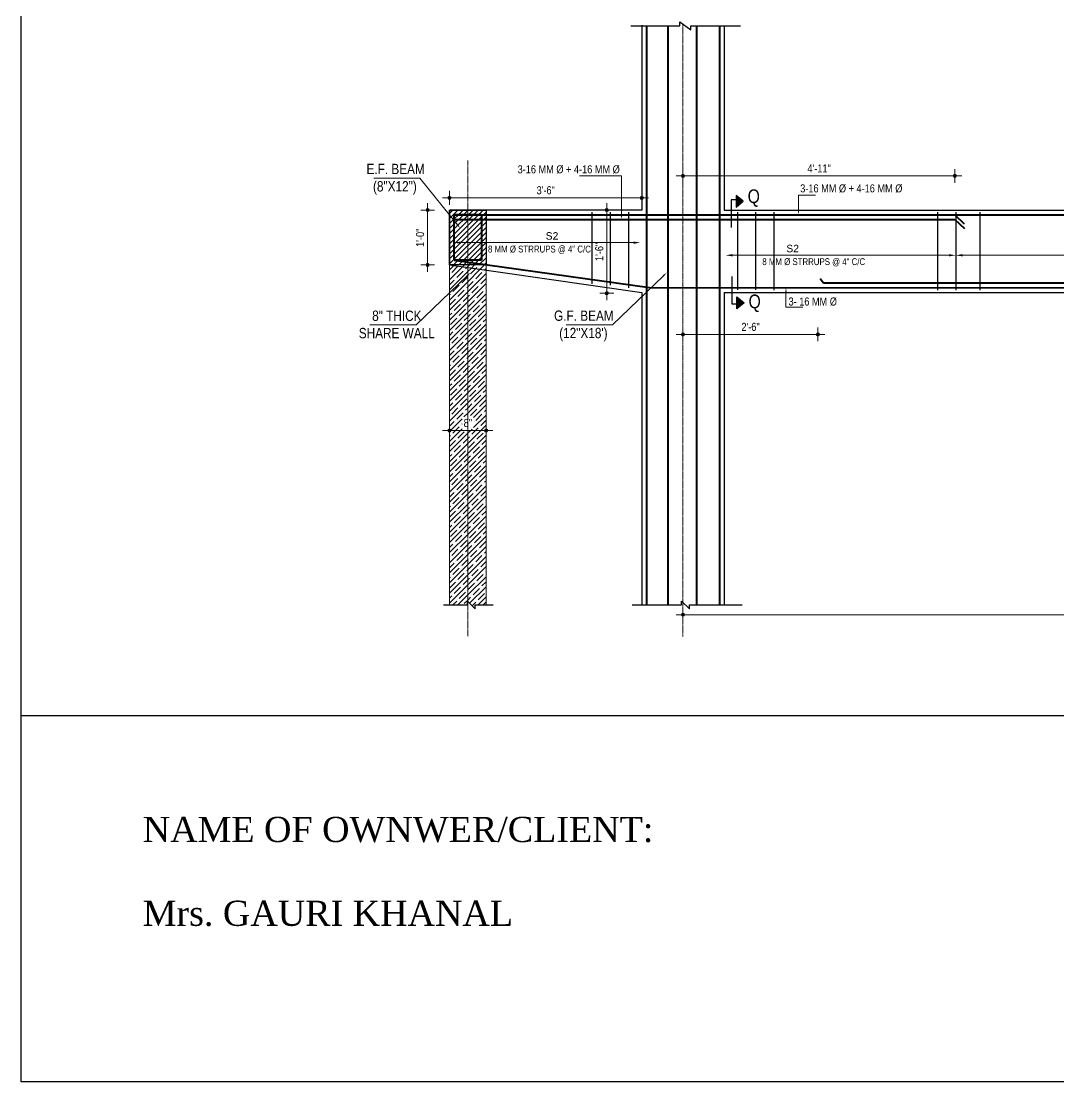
# Model space of a CAD drawing. Header units: inches. Extents: x 57837 to 133168, y 6972 to 27776.
# Drawn here: x 73178 to 74086, y 12664 to 13592 of the extents above; entities that cross this region are included whole.
import ezdxf

# ---------------------------------------------------------------- set-up
doc = ezdxf.new("R2010")
doc.units = ezdxf.units.IN
doc.header["$MEASUREMENT"] = 0
doc.linetypes.add('CENTER', pattern=[2, 1.25, -0.25, 0.25, -0.25])
doc.linetypes.add('CENTER2', pattern=[1.125, 0.75, -0.125, 0.125, -0.125])
for name, color, linetype, lineweight in [('CENTER', 9, 'CENTER', 5), ('DIM', 2, 'Continuous', 13), ('HACTH', 153, 'Continuous', 5), ('ROD', 1, 'Continuous', 40), ('STIRRUPS', 4, 'Continuous', 30)]:
    doc.layers.add(name, color=color, linetype=linetype, lineweight=lineweight)
for name, color, linetype in [('elevation', 3, 'Continuous'), ('text', 255, 'Continuous'), ('walls', 32, 'Continuous')]:
    doc.layers.add(name, color=color, linetype=linetype)
doc.styles.add('Arial', font='arial.ttf', dxfattribs={"height": 6.5})
doc.styles.get("Standard").update_dxf_attribs({"font": 'ARIALN.TTF', "height": 7})

msp = doc.modelspace()

# ---------------------------------------------------------------- hatches: boundary and pattern name
at = {"lineweight": 13}
h = msp.add_hatch(color=256, dxfattribs=at)
edge = h.paths.add_edge_path()
edge.add_arc((73757.06, 13456.79), 1.42, 180, 540)
h = msp.add_hatch(color=256, dxfattribs=at)
edge = h.paths.add_edge_path()
edge.add_arc((73994.88, 13456.79), 1.42, 0, 360)
h = msp.add_hatch(color=256, dxfattribs=at)
edge = h.paths.add_edge_path()
edge.add_arc((73552.86, 13437.62), 1.42, 180, 540)
h = msp.add_hatch(color=256, dxfattribs=at)
edge = h.paths.add_edge_path()
edge.add_arc((73721.06, 13437.62), 1.42, 0, 360)
h = msp.add_hatch(color=256, dxfattribs=at)
edge = h.paths.add_edge_path()
edge.add_arc((73533.73, 13426.97), 1.42, 90, 450)
h = msp.add_hatch(color=256, dxfattribs=at)
edge = h.paths.add_edge_path()
edge.add_arc((73690.45, 13426.97), 1.42, 90, 450)
h = msp.add_hatch(color=256, dxfattribs=at)
edge = h.paths.add_edge_path()
edge.add_arc((73533.73, 13378.97), 1.42, -90, 270)
h = msp.add_hatch(color=256, dxfattribs=at)
edge = h.paths.add_edge_path()
edge.add_arc((73690.45, 13354.16), 1.42, -90, 270)
h = msp.add_hatch(color=256, dxfattribs=at)
edge = h.paths.add_edge_path()
edge.add_arc((73757.06, 13318.16), 1.42, 180, 540)
h = msp.add_hatch(color=256, dxfattribs=at)
edge = h.paths.add_edge_path()
edge.add_arc((73875.11, 13318.16), 1.42, 0, 360)
h = msp.add_hatch(color=256, dxfattribs=at)
edge = h.paths.add_edge_path()
edge.add_arc((73552.86, 13234.1), 1.42, 180, 540)
h = msp.add_hatch(color=256, dxfattribs=at)
edge = h.paths.add_edge_path()
edge.add_arc((73584.86, 13234.1), 1.42, 0, 360)
h = msp.add_hatch(color=256, dxfattribs=at)
edge = h.paths.add_edge_path()
edge.add_arc((73757.06, 13073.02), 1.42, 180, 540)
at = {"layer": 'text'}
for points in [[(73809.73, 13434.58), (73803.48, 13439.81), (73803.48, 13429.35)], [(73810.52, 13345.91), (73804.27, 13340.68), (73804.27, 13351.14)]]:
    msp.add_hatch(color=256, dxfattribs=at).paths.add_polyline_path(points)

# ---------------------------------------------------------------- linework, layer by layer
at = {"color": 1}
for p, q in [((73178.22, 12664.44), (73178.22, 16390.85)), ((76519.17, 12664.44), (73178.22, 12664.44))]:
    msp.add_line(p, q, dxfattribs=at)
for p, q in [((73721.06, 13588.6), (73721.06, 13426.97)), ((73721.06, 13588.6), (73721.06, 13426.97)), ((73721.06, 13588.23), (73721.06, 13426.97)), ((73793.06, 13588.23), (73793.06, 13426.97)), ((73552.86, 13426.97), (73584.86, 13426.97)), ((73552.86, 13378.97), (73552.86, 13426.97)), ((73552.86, 13423.99), (73555.85, 13426.97)), ((73552.86, 13419.57), (73560.27, 13426.97)), ((73552.86, 13415.15), (73564.69, 13426.97)), ((73552.86, 13410.73), (73569.1, 13426.97)), ((73552.86, 13406.31), (73573.52, 13426.97)), ((73552.86, 13401.89), (73577.94, 13426.97)), ((73552.86, 13397.47), (73582.36, 13426.97)), ((73721.06, 13426.97), (73552.86, 13426.97)), ((73552.86, 13426.97), (73552.86, 13378.97)), ((73552.86, 13393.05), (73584.86, 13425.05)), ((73584.86, 13426.97), (73584.86, 13378.97)), ((73793.06, 13426.97), (73840.93, 13426.97)), ((73840.93, 13426.97), (74512.16, 13426.97)), ((73552.86, 13388.63), (73584.86, 13420.63)), ((73552.86, 13384.21), (73584.86, 13416.21)), ((73552.86, 13379.79), (73584.86, 13411.79)), ((73556.46, 13378.97), (73584.86, 13407.37)), ((73560.88, 13378.97), (73584.86, 13402.95)), ((73565.3, 13378.97), (73584.86, 13398.53)), ((73569.72, 13378.97), (73584.86, 13394.11)), ((73574.14, 13378.97), (73584.86, 13389.69)), ((73552.86, 13378.97), (73721.06, 13354.97)), ((73584.86, 13378.97), (73552.86, 13378.97)), ((73578.56, 13378.97), (73584.86, 13385.27)), ((73582.98, 13378.97), (73584.86, 13380.86)), ((73552.86, 13355.34), (73552.86, 13355.34)), ((73552.86, 13355.34), (73552.86, 13354.97)), ((73721.06, 13354.97), (73721.06, 13081.62)), ((73793.06, 13354.97), (74512.16, 13354.97)), ((73793.06, 13354.97), (73793.06, 13081.62)), ((73178.22, 12984.88), (76519.17, 12984.88))]:
    msp.add_line(p, q)
at = {"lineweight": 13}
for p, q in [((73757.06, 13450.79), (73757.06, 13462.79)), ((73994.88, 13462.79), (73994.88, 13450.79)), ((73763.06, 13456.79), (73751.06, 13456.79)), ((73988.88, 13456.79), (74000.88, 13456.79)), ((73552.86, 13431.62), (73552.86, 13443.62)), ((73721.06, 13443.62), (73721.06, 13431.62)), ((73533.73, 13420.97), (73533.73, 13432.97)), ((73558.86, 13437.62), (73546.86, 13437.62)), ((73690.45, 13420.97), (73690.45, 13432.97)), ((73715.06, 13437.62), (73727.06, 13437.62)), ((73527.73, 13426.97), (73539.73, 13426.97)), ((73684.45, 13426.97), (73696.45, 13426.97)), ((73539.73, 13378.97), (73527.73, 13378.97)), ((73533.73, 13384.97), (73533.73, 13372.97)), ((73690.45, 13360.16), (73690.45, 13348.16)), ((73696.45, 13354.16), (73684.45, 13354.16)), ((73757.06, 13312.16), (73757.06, 13324.16)), ((73875.11, 13324.16), (73875.11, 13312.16)), ((73763.06, 13318.16), (73751.06, 13318.16)), ((73869.11, 13318.16), (73881.11, 13318.16)), ((73552.86, 13228.1), (73552.86, 13240.1)), ((73584.86, 13240.1), (73584.86, 13228.1)), ((73558.86, 13234.1), (73546.86, 13234.1)), ((73578.86, 13234.1), (73590.86, 13234.1)), ((73763.06, 13073.02), (73751.06, 13073.02)), ((73757.06, 13067.02), (73757.06, 13079.02))]:
    msp.add_line(p, q, dxfattribs=at)
for centre in [(73757.06, 13456.79), (73994.88, 13456.79), (73552.86, 13437.62), (73721.06, 13437.62), (73533.73, 13426.97), (73690.45, 13426.97), (73533.73, 13378.97), (73690.45, 13354.16), (73757.06, 13318.16), (73875.11, 13318.16), (73552.86, 13234.1), (73584.86, 13234.1), (73757.06, 13073.02)]:
    msp.add_circle(centre, 1.42, dxfattribs=at)
at = {"layer": 'CENTER', "linetype": 'CENTER2', "lineweight": 5}
for p, q in [((73757.06, 13589.59), (73757.06, 13053.85)), ((73568.86, 13470.21), (73568.86, 13053.98))]:
    msp.add_line(p, q, dxfattribs=at)
at = {"layer": 'DIM', "lineweight": 13}
for p, q in [((73527.02, 13454.77), (73486.52, 13454.77)), ((73559.71, 13414.16), (73527.02, 13454.77)), ((73568.36, 13369.44), (73523.78, 13326.52)), ((73740.02, 13369.52), (73695.44, 13326.6)), ((73523.78, 13326.52), (73483.28, 13326.52)), ((73695.44, 13326.6), (73654.94, 13326.6))]:
    msp.add_line(p, q, dxfattribs=at)
at = {"layer": 'DIM', "ltscale": 3}
for p, q in [((73703.34, 13456.78), (73666.68, 13456.78)), ((73703.34, 13456.78), (73666.68, 13456.78)), ((73703.32, 13426.79), (73703.34, 13456.78)), ((73703.34, 13422.99), (73703.34, 13456.78)), ((73847.16, 13355), (73847.16, 13341.99)), ((73847.16, 13341.99), (73862, 13341.99))]:
    msp.add_line(p, q, dxfattribs=at)
at = {"layer": 'DIM'}
for p, q in [((73761.06, 13456.79), (73990.88, 13456.79)), ((73556.86, 13437.62), (73717.06, 13437.62)), ((73533.73, 13422.97), (73533.73, 13382.97)), ((73690.45, 13422.97), (73690.45, 13358.16)), ((73761.06, 13318.16), (73871.11, 13318.16)), ((73556.86, 13234.1), (73580.86, 13234.1)), ((74544.16, 13073.02), (73761.06, 13073.02))]:
    msp.add_line(p, q, dxfattribs=at)
at = {"layer": 'DIM', "ltscale": 3, "extrusion": (0, 0, -1)}
for p, q in [((73858.16, 13427.09), (73858.16, 13440.09)), ((73858.16, 13440.09), (73873, 13440.09))]:
    msp.add_line(p, q, dxfattribs=at)
at = {"layer": 'DIM', "lineweight": 9}
for p, q in [((73713.68, 13398.43), (73562.86, 13398.43)), ((73800.44, 13387.39), (73989.63, 13387.39)), ((74001.63, 13387.39), (74303.59, 13387.39))]:
    msp.add_line(p, q, dxfattribs=at)
at = {"layer": 'DIM', "ltscale": 3}
for points in [[(73703.99, 13426.79), (73703.32, 13422.79), (73702.66, 13426.79)], [(73704.01, 13422.99), (73703.34, 13418.99), (73702.68, 13422.99)], [(73846.5, 13355), (73847.16, 13359), (73847.83, 13355)]]:
    msp.add_solid(points, dxfattribs=at)
at = {"layer": 'DIM', "ltscale": 3, "extrusion": (0, 0, -1)}
msp.add_solid([(-73857.5, 13427.09), (-73858.16, 13423.09), (-73858.83, 13427.09)], dxfattribs=at)
at = {"layer": 'DIM', "lineweight": 13}
for points in [[(73560.23, 13414.58), (73562.22, 13411.05), (73559.19, 13413.74)], [(73567.9, 13369.92), (73571.24, 13372.22), (73568.82, 13368.96)], [(73739.56, 13370), (73742.9, 13372.29), (73740.48, 13369.04)]]:
    msp.add_solid(points, dxfattribs=at)
at = {"layer": 'DIM'}
for points in [[(73562.86, 13399.43), (73562.86, 13397.43), (73556.86, 13398.43)], [(73713.68, 13399.43), (73713.68, 13397.43), (73719.68, 13398.43)], [(73800.44, 13388.39), (73800.44, 13386.39), (73794.44, 13387.39)], [(73989.63, 13388.39), (73989.63, 13386.39), (73995.63, 13387.39)], [(74001.63, 13388.39), (74001.63, 13386.39), (73995.63, 13387.39)]]:
    msp.add_solid(points, dxfattribs=at)
at = {"layer": 'elevation'}
for p, q in [((73721.06, 13588.6), (73721.06, 13427.33)), ((73721.06, 13588.23), (73721.06, 13426.97))]:
    msp.add_line(p, q, dxfattribs=at)
at = {"layer": 'HACTH'}
for p, q in [((73552.86, 13378.97), (73552.86, 13081.62)), ((73552.86, 13374.77), (73556.53, 13378.44)), ((73552.86, 13365.94), (73564.27, 13377.34)), ((73554.75, 13372.24), (73560.28, 13377.77)), ((73556.53, 13378.44), (73557.06, 13378.97)), ((73561.38, 13378.87), (73561.38, 13378.87)), ((73564.27, 13377.34), (73565.9, 13378.97)), ((73568.14, 13376.79), (73568.86, 13377.52)), ((73568.86, 13377.52), (73570.32, 13378.97)), ((73572, 13376.24), (73574.74, 13378.97)), ((73577.95, 13377.77), (73577.95, 13377.77)), ((73579.06, 13378.87), (73579.15, 13378.97)), ((73579.74, 13375.13), (73583.57, 13378.97)), ((73584.86, 13378.97), (73584.86, 13081.62)), ((73552.86, 13357.1), (73568.86, 13373.1)), ((73553.65, 13371.14), (73553.65, 13371.14)), ((73559.17, 13367.82), (73564.7, 13373.35)), ((73563.59, 13363.4), (73568.86, 13368.68)), ((73565.8, 13374.45), (73565.8, 13374.45)), ((73566.91, 13375.56), (73568.14, 13376.79)), ((73568.86, 13373.1), (73572, 13376.24)), ((73568.86, 13364.26), (73579.74, 13375.13)), ((73568.86, 13355.42), (73584.86, 13371.42)), ((73568.86, 13368.68), (73569.11, 13368.93)), ((73570.22, 13370.03), (73570.22, 13370.03)), ((73571.32, 13371.14), (73575.87, 13375.69)), ((73575.74, 13366.72), (73581.27, 13372.24)), ((73575.87, 13375.69), (73576.85, 13376.66)), ((73582.37, 13373.35), (73582.37, 13373.35)), ((73583.48, 13374.45), (73583.61, 13374.58)), ((73583.61, 13374.58), (73584.86, 13375.84)), ((73552.86, 13361.52), (73556.96, 13365.61)), ((73552.86, 13348.26), (73568.86, 13364.26)), ((73555.86, 13355.67), (73561.38, 13361.19)), ((73558.07, 13366.72), (73558.07, 13366.72)), ((73562.49, 13362.3), (73562.49, 13362.3)), ((73568.01, 13358.98), (73568.86, 13359.84)), ((73568.86, 13359.84), (73573.53, 13364.51)), ((73568.86, 13346.58), (73584.86, 13362.58)), ((73572.43, 13354.57), (73577.95, 13360.09)), ((73574.64, 13365.61), (73574.64, 13365.61)), ((73579.06, 13361.19), (73579.06, 13361.19)), ((73580.16, 13362.3), (73584.86, 13367)), ((73552.86, 13339.42), (73568.86, 13355.42)), ((73552.86, 13352.68), (73553.65, 13353.46)), ((73554.75, 13354.57), (73554.75, 13354.57)), ((73559.17, 13350.15), (73559.17, 13350.15)), ((73560.28, 13351.25), (73565.8, 13356.77)), ((73564.7, 13346.83), (73568.86, 13351)), ((73566.91, 13357.88), (73566.91, 13357.88)), ((73568.86, 13337.74), (73584.86, 13353.74)), ((73568.86, 13351), (73570.22, 13352.36)), ((73571.32, 13353.46), (73571.32, 13353.46)), ((73576.85, 13350.15), (73582.37, 13355.67)), ((73583.48, 13356.77), (73583.48, 13356.77)), ((73584.58, 13357.88), (73584.86, 13358.16)), ((73552.86, 13343.84), (73558.07, 13349.04)), ((73552.86, 13330.58), (73568.86, 13346.58)), ((73556.96, 13339.1), (73562.49, 13344.62)), ((73561.38, 13334.68), (73566.91, 13340.2)), ((73563.59, 13345.73), (73563.59, 13345.73)), ((73568.01, 13341.31), (73568.01, 13341.31)), ((73568.86, 13328.9), (73584.86, 13344.9)), ((73569.11, 13342.41), (73574.64, 13347.94)), ((73573.53, 13337.99), (73579.06, 13343.52)), ((73575.74, 13349.04), (73575.74, 13349.04)), ((73580.16, 13344.62), (73580.16, 13344.62)), ((73581.27, 13345.73), (73584.86, 13349.32)), ((73584.58, 13340.2), (73584.58, 13340.2)), ((73552.86, 13321.74), (73568.86, 13337.74)), ((73552.86, 13335), (73554.75, 13336.89)), ((73553.65, 13326.94), (73559.17, 13332.47)), ((73555.86, 13337.99), (73555.86, 13337.99)), ((73560.28, 13333.57), (73560.28, 13333.57)), ((73565.8, 13330.26), (73568.86, 13333.32)), ((73568.86, 13320.06), (73584.86, 13336.06)), ((73568.86, 13333.32), (73571.32, 13335.78)), ((73570.22, 13325.84), (73575.74, 13331.36)), ((73572.43, 13336.89), (73572.43, 13336.89)), ((73576.85, 13332.47), (73576.85, 13332.47)), ((73577.95, 13333.57), (73583.48, 13339.1)), ((73582.37, 13329.15), (73584.86, 13331.64)), ((73552.86, 13312.9), (73568.86, 13328.9)), ((73558.07, 13322.52), (73563.59, 13328.05)), ((73562.49, 13318.11), (73568.01, 13323.63)), ((73564.7, 13329.15), (73564.7, 13329.15)), ((73568.86, 13311.22), (73584.86, 13327.22)), ((73569.11, 13324.73), (73569.11, 13324.73)), ((73574.64, 13321.42), (73580.16, 13326.94)), ((73579.06, 13317), (73584.58, 13322.52)), ((73581.27, 13328.05), (73581.27, 13328.05)), ((73552.86, 13317.32), (73555.86, 13320.31)), ((73552.86, 13304.06), (73568.86, 13320.06)), ((73554.75, 13310.37), (73560.28, 13315.9)), ((73556.96, 13321.42), (73556.96, 13321.42)), ((73561.38, 13317), (73561.38, 13317)), ((73565.8, 13312.58), (73565.8, 13312.58)), ((73566.91, 13313.69), (73568.86, 13315.64)), ((73568.86, 13315.64), (73572.43, 13319.21)), ((73568.86, 13302.39), (73584.86, 13318.39)), ((73571.32, 13309.27), (73576.85, 13314.79)), ((73573.53, 13320.31), (73573.53, 13320.31)), ((73577.95, 13315.9), (73577.95, 13315.9)), ((73583.48, 13312.58), (73584.86, 13313.97)), ((73552.86, 13295.22), (73568.86, 13311.22)), ((73552.86, 13299.64), (73556.96, 13303.74)), ((73553.65, 13309.27), (73553.65, 13309.27)), ((73558.07, 13304.85), (73558.07, 13304.85)), ((73559.17, 13305.95), (73564.7, 13311.48)), ((73563.59, 13301.53), (73568.86, 13306.81)), ((73568.86, 13293.55), (73584.86, 13309.55)), ((73568.86, 13306.81), (73569.11, 13307.06)), ((73570.22, 13308.16), (73570.22, 13308.16)), ((73574.64, 13303.74), (73574.64, 13303.74)), ((73575.74, 13304.85), (73581.27, 13310.37)), ((73580.16, 13300.43), (73584.86, 13305.13)), ((73582.37, 13311.48), (73582.37, 13311.48)), ((73552.86, 13286.39), (73568.86, 13302.39)), ((73555.86, 13293.8), (73561.38, 13299.32)), ((73560.28, 13289.38), (73565.8, 13294.9)), ((73562.49, 13300.43), (73562.49, 13300.43)), ((73566.91, 13296.01), (73566.91, 13296.01)), ((73568.01, 13297.11), (73568.86, 13297.97)), ((73568.86, 13297.97), (73573.53, 13302.64)), ((73568.86, 13284.71), (73584.86, 13300.71)), ((73572.43, 13292.69), (73577.95, 13298.22)), ((73576.85, 13288.27), (73582.37, 13293.8)), ((73579.06, 13299.32), (73579.06, 13299.32)), ((73583.48, 13294.9), (73583.48, 13294.9)), ((73584.58, 13296.01), (73584.86, 13296.29)), ((73552.86, 13277.55), (73568.86, 13293.55)), ((73552.86, 13290.81), (73553.65, 13291.59)), ((73552.86, 13281.97), (73558.07, 13287.17)), ((73552.86, 13268.71), (73568.86, 13284.71)), ((73554.75, 13292.69), (73554.75, 13292.69)), ((73559.17, 13288.27), (73559.17, 13288.27)), ((73564.7, 13284.96), (73568.86, 13289.13)), ((73568.86, 13275.87), (73584.86, 13291.87)), ((73568.86, 13289.13), (73570.22, 13290.48)), ((73569.11, 13280.54), (73574.64, 13286.06)), ((73571.32, 13291.59), (73571.32, 13291.59)), ((73575.74, 13287.17), (73575.74, 13287.17)), ((73581.27, 13283.85), (73584.86, 13287.45)), ((73552.86, 13259.87), (73568.86, 13275.87)), ((73555.86, 13276.12), (73555.86, 13276.12)), ((73556.96, 13277.23), (73562.49, 13282.75)), ((73561.38, 13272.81), (73566.91, 13278.33)), ((73563.59, 13283.85), (73563.59, 13283.85)), ((73568.01, 13279.44), (73568.01, 13279.44)), ((73568.86, 13267.03), (73584.86, 13283.03)), ((73573.53, 13276.12), (73579.06, 13281.64)), ((73577.95, 13271.7), (73583.48, 13277.23)), ((73580.16, 13282.75), (73580.16, 13282.75)), ((73584.58, 13278.33), (73584.58, 13278.33)), ((73552.86, 13273.13), (73554.75, 13275.02)), ((73552.86, 13251.03), (73568.86, 13267.03)), ((73553.65, 13265.07), (73559.17, 13270.6)), ((73558.07, 13260.65), (73563.59, 13266.18)), ((73560.28, 13271.7), (73560.28, 13271.7)), ((73564.7, 13267.28), (73564.7, 13267.28)), ((73565.8, 13268.39), (73568.86, 13271.45)), ((73568.86, 13258.19), (73584.86, 13274.19)), ((73568.86, 13271.45), (73571.32, 13273.91)), ((73570.22, 13263.97), (73575.74, 13269.49)), ((73572.43, 13275.02), (73572.43, 13275.02)), ((73576.85, 13270.6), (73576.85, 13270.6)), ((73581.27, 13266.18), (73581.27, 13266.18)), ((73582.37, 13267.28), (73584.86, 13269.77)), ((73552.86, 13255.45), (73555.86, 13258.44)), ((73552.86, 13242.19), (73568.86, 13258.19)), ((73556.96, 13259.55), (73556.96, 13259.55)), ((73562.49, 13256.23), (73568.01, 13261.76)), ((73568.86, 13249.35), (73584.86, 13265.35)), ((73568.86, 13253.77), (73572.43, 13257.34)), ((73569.11, 13262.86), (73569.11, 13262.86)), ((73573.53, 13258.44), (73573.53, 13258.44)), ((73574.64, 13259.55), (73580.16, 13265.07)), ((73579.06, 13255.13), (73584.58, 13260.65)), ((73553.65, 13247.39), (73553.65, 13247.39)), ((73554.75, 13248.5), (73560.28, 13254.02)), ((73559.17, 13244.08), (73564.7, 13249.6)), ((73561.38, 13255.13), (73561.38, 13255.13)), ((73565.51, 13246), (73568.86, 13249.35)), ((73565.8, 13250.71), (73565.8, 13250.71)), ((73566.91, 13251.81), (73568.86, 13253.77)), ((73571.32, 13247.39), (73576.85, 13252.92)), ((73573.92, 13245.57), (73584.86, 13256.51)), ((73573.92, 13236.73), (73584.86, 13247.68)), ((73575.74, 13242.97), (73581.27, 13248.5)), ((73577.95, 13254.02), (73577.95, 13254.02)), ((73582.37, 13249.6), (73582.37, 13249.6)), ((73583.48, 13250.71), (73584.86, 13252.09)), ((73552.86, 13233.35), (73563.81, 13244.3)), ((73552.86, 13237.77), (73556.96, 13241.87)), ((73558.07, 13242.97), (73558.07, 13242.97)), ((73562.49, 13238.56), (73562.49, 13238.56)), ((73563.59, 13239.66), (73563.81, 13239.88)), ((73568.86, 13222.84), (73584.86, 13238.84)), ((73570.22, 13246.29), (73570.22, 13246.29)), ((73574.64, 13241.87), (73574.64, 13241.87)), ((73580.16, 13238.56), (73584.86, 13243.26)), ((73552.86, 13224.51), (73563.81, 13235.46)), ((73552.86, 13215.68), (73568.86, 13231.68)), ((73552.86, 13228.93), (73553.65, 13229.72)), ((73554.75, 13230.82), (73554.75, 13230.82)), ((73555.86, 13231.93), (73561.38, 13237.45)), ((73560.28, 13227.51), (73565.8, 13233.03)), ((73566.91, 13234.14), (73566.91, 13234.14)), ((73568.01, 13235.24), (73568.12, 13235.35)), ((73568.86, 13231.68), (73572.54, 13235.35)), ((73568.86, 13214), (73584.86, 13230)), ((73571.32, 13229.72), (73571.32, 13229.72)), ((73572.43, 13230.82), (73577.95, 13236.35)), ((73576.85, 13226.4), (73582.37, 13231.93)), ((73579.06, 13237.45), (73579.06, 13237.45)), ((73583.48, 13233.03), (73583.48, 13233.03)), ((73584.58, 13234.14), (73584.86, 13234.42)), ((73552.86, 13220.09), (73558.07, 13225.3)), ((73552.86, 13206.84), (73568.86, 13222.84)), ((73556.96, 13215.35), (73562.49, 13220.88)), ((73559.17, 13226.4), (73559.17, 13226.4)), ((73563.59, 13221.98), (73563.59, 13221.98)), ((73564.7, 13223.09), (73568.86, 13227.26)), ((73568.86, 13227.26), (73570.22, 13228.61)), ((73568.86, 13205.16), (73584.86, 13221.16)), ((73569.11, 13218.67), (73574.64, 13224.19)), ((73573.53, 13214.25), (73579.06, 13219.77)), ((73575.74, 13225.3), (73575.74, 13225.3)), ((73580.16, 13220.88), (73580.16, 13220.88)), ((73581.27, 13221.98), (73584.86, 13225.58)), ((73552.86, 13198), (73568.86, 13214)), ((73552.86, 13211.26), (73554.75, 13213.14)), ((73555.86, 13214.25), (73555.86, 13214.25)), ((73561.38, 13210.93), (73566.91, 13216.46)), ((73568.01, 13217.56), (73568.01, 13217.56)), ((73568.86, 13196.32), (73584.86, 13212.32)), ((73568.86, 13209.58), (73571.32, 13212.04)), ((73572.43, 13213.14), (73572.43, 13213.14)), ((73577.95, 13209.83), (73583.48, 13215.35)), ((73584.58, 13216.46), (73584.58, 13216.46)), ((73552.86, 13189.16), (73568.86, 13205.16)), ((73553.65, 13203.2), (73559.17, 13208.72)), ((73558.07, 13198.78), (73563.59, 13204.31)), ((73560.28, 13209.83), (73560.28, 13209.83)), ((73564.7, 13205.41), (73564.7, 13205.41)), ((73565.8, 13206.51), (73568.86, 13209.58)), ((73568.86, 13187.48), (73584.86, 13203.48)), ((73569.11, 13200.99), (73569.11, 13200.99)), ((73570.22, 13202.1), (73575.74, 13207.62)), ((73574.64, 13197.68), (73580.16, 13203.2)), ((73576.85, 13208.72), (73576.85, 13208.72)), ((73581.27, 13204.31), (73581.27, 13204.31)), ((73582.37, 13205.41), (73584.86, 13207.9)), ((73552.86, 13193.58), (73555.86, 13196.57)), ((73552.86, 13180.32), (73568.86, 13196.32)), ((73554.75, 13186.63), (73560.28, 13192.15)), ((73556.96, 13197.68), (73556.96, 13197.68)), ((73561.38, 13193.26), (73561.38, 13193.26)), ((73562.49, 13194.36), (73568.01, 13199.89)), ((73566.91, 13189.94), (73568.86, 13191.9)), ((73568.86, 13191.9), (73572.43, 13195.47)), ((73568.86, 13178.64), (73584.86, 13194.64)), ((73573.53, 13196.57), (73573.53, 13196.57)), ((73577.95, 13192.15), (73577.95, 13192.15)), ((73579.06, 13193.26), (73584.58, 13198.78)), ((73552.86, 13171.48), (73568.86, 13187.48)), ((73553.65, 13185.52), (73553.65, 13185.52)), ((73559.17, 13182.21), (73564.7, 13187.73)), ((73563.59, 13177.79), (73568.86, 13183.06)), ((73565.8, 13188.84), (73565.8, 13188.84)), ((73568.86, 13169.8), (73584.86, 13185.8)), ((73568.86, 13183.06), (73569.11, 13183.31)), ((73570.22, 13184.42), (73570.22, 13184.42)), ((73571.32, 13185.52), (73576.85, 13191.05)), ((73575.74, 13181.1), (73581.27, 13186.63)), ((73582.37, 13187.73), (73582.37, 13187.73)), ((73583.48, 13188.84), (73584.86, 13190.22)), ((73552.86, 13175.9), (73556.96, 13180)), ((73552.86, 13162.64), (73568.86, 13178.64)), ((73555.86, 13170.05), (73561.38, 13175.58)), ((73558.07, 13181.1), (73558.07, 13181.1)), ((73562.49, 13176.68), (73562.49, 13176.68)), ((73568.01, 13173.37), (73568.86, 13174.22)), ((73568.86, 13174.22), (73573.53, 13178.89)), ((73568.86, 13160.96), (73584.86, 13176.96)), ((73572.43, 13168.95), (73577.95, 13174.47)), ((73574.64, 13180), (73574.64, 13180)), ((73579.06, 13175.58), (73579.06, 13175.58)), ((73580.16, 13176.68), (73584.86, 13181.38)), ((73552.86, 13153.8), (73568.86, 13169.8)), ((73552.86, 13167.06), (73553.65, 13167.84)), ((73554.75, 13168.95), (73554.75, 13168.95)), ((73559.17, 13164.53), (73559.17, 13164.53)), ((73560.28, 13165.64), (73565.8, 13171.16)), ((73564.7, 13161.22), (73568.86, 13165.38)), ((73566.91, 13172.26), (73566.91, 13172.26)), ((73568.86, 13152.13), (73584.86, 13168.13)), ((73568.86, 13165.38), (73570.22, 13166.74)), ((73571.32, 13167.84), (73571.32, 13167.84)), ((73576.85, 13164.53), (73582.37, 13170.05)), ((73583.48, 13171.16), (73583.48, 13171.16)), ((73584.58, 13172.26), (73584.86, 13172.55)), ((73552.86, 13158.22), (73558.07, 13163.43)), ((73552.86, 13144.96), (73568.86, 13160.96)), ((73556.96, 13153.48), (73562.49, 13159.01)), ((73563.59, 13160.11), (73563.59, 13160.11)), ((73568.01, 13155.69), (73568.01, 13155.69)), ((73568.86, 13143.29), (73584.86, 13159.29)), ((73569.11, 13156.8), (73574.64, 13162.32)), ((73573.53, 13152.38), (73579.06, 13157.9)), ((73575.74, 13163.43), (73575.74, 13163.43)), ((73580.16, 13159.01), (73580.16, 13159.01)), ((73581.27, 13160.11), (73584.86, 13163.71)), ((73552.86, 13136.13), (73568.86, 13152.13)), ((73552.86, 13149.38), (73554.75, 13151.27)), ((73553.65, 13141.33), (73559.17, 13146.85)), ((73555.86, 13152.38), (73555.86, 13152.38)), ((73560.28, 13147.96), (73560.28, 13147.96)), ((73561.38, 13149.06), (73566.91, 13154.59)), ((73565.8, 13144.64), (73568.86, 13147.71)), ((73568.86, 13134.45), (73584.86, 13150.45)), ((73568.86, 13147.71), (73571.32, 13150.17)), ((73570.22, 13140.22), (73575.74, 13145.75)), ((73572.43, 13151.27), (73572.43, 13151.27)), ((73576.85, 13146.85), (73576.85, 13146.85)), ((73577.95, 13147.96), (73583.48, 13153.48)), ((73582.37, 13143.54), (73584.86, 13146.03)), ((73584.58, 13154.59), (73584.58, 13154.59)), ((73552.86, 13127.29), (73568.86, 13143.29)), ((73558.07, 13136.91), (73563.59, 13142.43)), ((73562.49, 13132.49), (73568.01, 13138.01)), ((73564.7, 13143.54), (73564.7, 13143.54)), ((73568.86, 13125.61), (73584.86, 13141.61)), ((73569.11, 13139.12), (73569.11, 13139.12)), ((73574.64, 13135.8), (73580.16, 13141.33)), ((73579.06, 13131.38), (73584.58, 13136.91)), ((73581.27, 13142.43), (73581.27, 13142.43)), ((73552.86, 13131.71), (73555.86, 13134.7)), ((73552.86, 13118.45), (73568.86, 13134.45)), ((73554.75, 13124.76), (73560.28, 13130.28)), ((73556.96, 13135.8), (73556.96, 13135.8)), ((73561.38, 13131.38), (73561.38, 13131.38)), ((73565.8, 13126.97), (73565.8, 13126.97)), ((73566.91, 13128.07), (73568.86, 13130.03)), ((73568.86, 13130.03), (73572.43, 13133.59)), ((73568.86, 13116.77), (73584.86, 13132.77)), ((73571.32, 13123.65), (73576.85, 13129.18)), ((73573.53, 13134.7), (73573.53, 13134.7)), ((73577.95, 13130.28), (73577.95, 13130.28)), ((73583.48, 13126.97), (73584.86, 13128.35)), ((73552.86, 13109.61), (73568.86, 13125.61)), ((73552.86, 13114.03), (73556.96, 13118.13)), ((73553.65, 13123.65), (73553.65, 13123.65)), ((73558.07, 13119.23), (73558.07, 13119.23)), ((73559.17, 13120.34), (73564.7, 13125.86)), ((73563.59, 13115.92), (73568.86, 13121.19)), ((73568.86, 13107.93), (73584.86, 13123.93)), ((73568.86, 13121.19), (73569.11, 13121.44)), ((73570.22, 13122.55), (73570.22, 13122.55)), ((73574.64, 13118.13), (73574.64, 13118.13)), ((73575.74, 13119.23), (73581.27, 13124.76)), ((73580.16, 13114.81), (73584.86, 13119.51)), ((73582.37, 13125.86), (73582.37, 13125.86)), ((73552.86, 13100.77), (73568.86, 13116.77)), ((73555.86, 13108.18), (73561.38, 13113.71)), ((73560.28, 13103.76), (73565.8, 13109.29)), ((73562.49, 13114.81), (73562.49, 13114.81)), ((73566.91, 13110.39), (73566.91, 13110.39)), ((73568.01, 13111.5), (73568.86, 13112.35)), ((73568.86, 13112.35), (73573.53, 13117.02)), ((73568.86, 13099.09), (73584.86, 13115.09)), ((73572.43, 13107.08), (73577.95, 13112.6)), ((73579.06, 13113.71), (73579.06, 13113.71)), ((73583.48, 13109.29), (73583.48, 13109.29)), ((73584.58, 13110.39), (73584.86, 13110.67)), ((73552.86, 13091.93), (73568.86, 13107.93)), ((73552.86, 13105.19), (73553.65, 13105.97)), ((73552.86, 13096.35), (73558.07, 13101.55)), ((73552.86, 13083.09), (73568.86, 13099.09)), ((73554.75, 13107.08), (73554.75, 13107.08)), ((73559.17, 13102.66), (73559.17, 13102.66)), ((73564.7, 13099.34), (73568.86, 13103.51)), ((73568.86, 13090.25), (73584.86, 13106.25)), ((73568.86, 13103.51), (73570.22, 13104.87)), ((73569.11, 13094.92), (73574.64, 13100.45)), ((73571.32, 13105.97), (73571.32, 13105.97)), ((73575.74, 13101.55), (73575.74, 13101.55)), ((73576.85, 13102.66), (73582.37, 13108.18)), ((73581.27, 13098.24), (73584.86, 13101.83)), ((73555.86, 13090.51), (73555.86, 13090.51)), ((73556.96, 13091.61), (73562.49, 13097.13)), ((73560.23, 13081.62), (73568.86, 13090.25)), ((73561.38, 13087.19), (73566.91, 13092.71)), ((73563.59, 13098.24), (73563.59, 13098.24)), ((73568.01, 13093.82), (73568.01, 13093.82)), ((73570.46, 13083.01), (73584.86, 13097.42)), ((73573.53, 13090.51), (73579.06, 13096.03)), ((73577.95, 13086.09), (73583.48, 13091.61)), ((73580.16, 13097.13), (73580.16, 13097.13)), ((73584.58, 13092.71), (73584.58, 13092.71)), ((73552.86, 13087.51), (73554.75, 13089.4)), ((73555.81, 13081.62), (73559.17, 13084.98)), ((73560.28, 13086.09), (73560.28, 13086.09)), ((73564.7, 13081.67), (73564.7, 13081.67)), ((73565.8, 13082.77), (73568.86, 13085.83)), ((73568.86, 13085.83), (73571.32, 13088.3)), ((73572.43, 13089.4), (73572.43, 13089.4)), ((73572.67, 13080.81), (73575.74, 13083.88)), ((73576.85, 13084.98), (73576.85, 13084.98)), ((73577.9, 13081.62), (73584.86, 13088.58)), ((73582.37, 13081.67), (73584.86, 13084.16)), ((73574.89, 13078.6), (73575.44, 13079.15))]:
    msp.add_line(p, q, dxfattribs=at)
at = {"layer": 'ROD'}
for p, q in [((73725.06, 13588.23), (73725.06, 13081.62)), ((73743.95, 13588.26), (73743.95, 13081.65)), ((73768.95, 13588.26), (73768.95, 13081.65)), ((73789.06, 13588.23), (73789.06, 13081.62)), ((73556.86, 13422.97), (73580.86, 13422.97)), ((73556.86, 13382.97), (73556.86, 13422.97)), ((73556.86, 13422.86), (73994.88, 13422.83)), ((73556.96, 13422.86), (73556.96, 13422.86)), ((73556.96, 13382.97), (73556.96, 13422.84)), ((73556.96, 13422.84), (74548.16, 13422.77)), ((73556.96, 13418.69), (73994.98, 13418.67)), ((73580.86, 13422.97), (73580.86, 13382.97)), ((73994.88, 13422.83), (74003.13, 13414.94)), ((73994.98, 13418.67), (74003.23, 13410.78)), ((73556.86, 13382.97), (73727.78, 13359.11)), ((73580.86, 13382.97), (73556.86, 13382.97)), ((73727.78, 13359.11), (74548.16, 13358.96)), ((73879.97, 13362.95), (73876.94, 13366.81)), ((74416.25, 13362.95), (73879.97, 13362.95))]:
    msp.add_line(p, q, dxfattribs=at)
at = {"layer": 'STIRRUPS'}
for p, q in [((73677.49, 13425.01), (73677.49, 13362.45)), ((73693.49, 13425.04), (73693.49, 13361.18)), ((73709.49, 13425.04), (73709.49, 13358.93)), ((73804.63, 13425.04), (73804.63, 13357.04)), ((73820.63, 13425.04), (73820.63, 13357.04)), ((73836.63, 13425.01), (73836.63, 13357.01)), ((73979.63, 13425.01), (73979.63, 13357.01)), ((73979.63, 13425.01), (73979.63, 13357.01)), ((73979.63, 13425.01), (73979.63, 13357.01)), ((73995.63, 13425.01), (73995.63, 13357.01)), ((73995.63, 13425.01), (73995.63, 13357.01)), ((74016.63, 13425.01), (74016.63, 13357.01))]:
    msp.add_line(p, q, dxfattribs=at)
at = {"layer": 'text'}
for p, q in [((73801.23, 13435.95), (73799.23, 13435.95)), ((73799.23, 13435.95), (73799.23, 13411.73)), ((73803.48, 13435.95), (73801.23, 13435.95)), ((73809.73, 13434.58), (73803.48, 13439.81)), ((73803.48, 13439.81), (73803.48, 13429.35)), ((73803.48, 13429.35), (73809.73, 13434.58)), ((73800.02, 13344.54), (73800.02, 13368.76)), ((73804.27, 13340.68), (73804.27, 13351.14)), ((73804.27, 13351.14), (73810.52, 13345.91)), ((73802.02, 13344.54), (73800.02, 13344.54)), ((73804.27, 13344.54), (73802.02, 13344.54)), ((73810.52, 13345.91), (73804.27, 13340.68))]:
    msp.add_line(p, q, dxfattribs=at)
at = {"layer": 'walls', "color": 6}
for p, q in [((73754.44, 13588.23), (73754.44, 13591.47)), ((73754.44, 13591.47), (73763.92, 13584.67)), ((73711.38, 13588.23), (73754.44, 13588.23)), ((73763.92, 13584.67), (73763.92, 13588.23)), ((73763.92, 13588.23), (73807.44, 13588.23)), ((73547.54, 13081.62), (73568.59, 13081.62)), ((73568.59, 13081.62), (73568.59, 13084.85)), ((73568.59, 13084.85), (73575.44, 13078.06)), ((73575.44, 13078.06), (73575.44, 13081.62)), ((73575.44, 13081.62), (73591.1, 13081.62)), ((73712.74, 13081.62), (73755.79, 13081.62)), ((73755.79, 13081.62), (73755.79, 13084.85)), ((73755.79, 13084.85), (73762.64, 13078.06)), ((73762.64, 13078.06), (73762.64, 13081.62)), ((73762.64, 13081.62), (73808.8, 13081.62))]:
    msp.add_line(p, q, dxfattribs=at)

# ---------------------------------------------------------------- texts
at = {"insert": (73284.49, 12896.19), "char_height": 22, "width": 571.4984, "attachment_point": 1}
msp.add_mtext('{\\fTimes New Roman|b0|i0|c0|p18;NAME OF OWNWER/CLIENT:\\P\\PMrs. GAURI KHANAL}', dxfattribs=at)
at = {"layer": 'DIM'}
for s, p in [('4\'-11"', (73865.9, 13459.81)), ('3\'-6"', (73629.01, 13440.76)), ('2\'-6"', (73808.18, 13321.3)), ('8"', (73565.24, 13237.23))]:
    msp.add_text(s, height=7, dxfattribs=at).set_placement(p)
for s, p in [('1\'-0"', (73530.6, 13394.74)), ('1\'-6"', (73687.32, 13382.34))]:
    msp.add_text(s, height=7, rotation=90, dxfattribs=at).set_placement(p)
at = {"layer": 'DIM', "style": 'Arial'}
for p in [(73636.98, 13401.08), (73847.46, 13390.05)]:
    msp.add_text('S2', height=6.5, dxfattribs=at).set_placement(p)
at = {"layer": 'text'}
for s, height, p in [('E.F. BEAM', 9, (73480.23, 13458.39)), ('3-16 MM Ø + 4-16 MM Ø', 7, (73612.46, 13459.09)), ('(8"X12")', 9, (73485.94, 13443.23)), ('Q', 12, (73813.65, 13433.02)), ('3-16 MM Ø + 4-16 MM Ø', 7, (73859.64, 13442.41)), ('8 MM Ø STRRUPS @ 4" C/C', 6, (73586.54, 13389.84)), ('8 MM Ø STRRUPS @ 4" C/C', 6, (73826.47, 13378.81)), ('Q', 12, (73814.45, 13341.01)), ('3- 16 MM Ø', 7, (73849.4, 13343.45)), ('8" THICK', 9, (73485.2, 13329.98)), ('G.F. BEAM', 9, (73644.31, 13330.06)), ('SHARE WALL', 9, (73473.51, 13314.83)), ('(12"X18\')', 9, (73648.82, 13314.91))]:
    msp.add_text(s, height=height, dxfattribs=at).set_placement(p)

doc.saveas('drawing.dxf')
